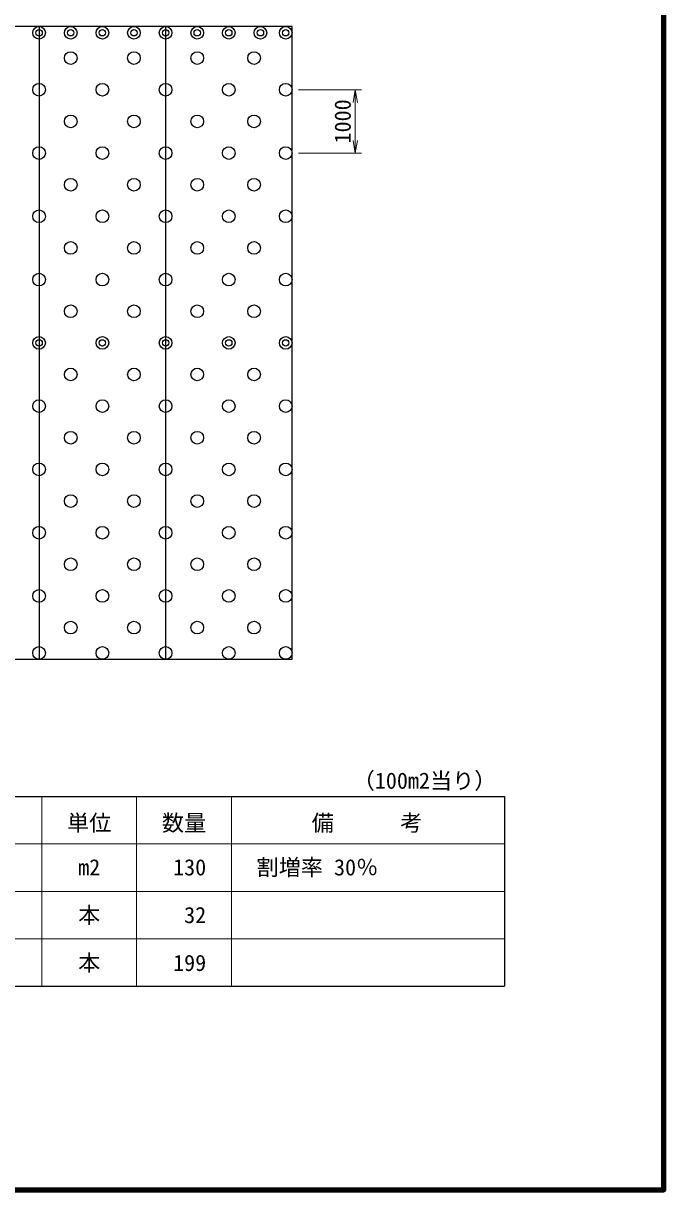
# Model space of a CAD drawing. Units: millimetres, scale not verified. Extents: x 690 to 40690, y 684 to 28809.
# Drawn here: x 30563 to 40690, y 684 to 19118 of the extents above; entities that cross this region are included whole.
import ezdxf
from ezdxf.enums import TextEntityAlignment as Align

# ---------------------------------------------------------------- set-up
doc = ezdxf.new("R2010")
doc.units = ezdxf.units.MM
doc.header["$LTSCALE"] = 100
for name, color, linetype, lineweight in [('C-MTR-FRAM', 5, 'Continuous', 25), ('C-MTR-LINE', 5, 'Continuous', 13), ('C-STR', 1, 'Continuous', 25), ('C-STR-DIM', 1, 'Continuous', 13), ('C-TTL', 2, 'Continuous', 140)]:
    doc.layers.add(name, color=color, linetype=linetype, lineweight=lineweight)
doc.layers.add('C-MTR-TXT', color=5, linetype='Continuous')
doc.styles.add('ＭＳ ゴシック', font='')
doc.styles.get('ＭＳ ゴシック').set_extended_font_data('MS Gothic')

msp = doc.modelspace()

# ---------------------------------------------------------------- linework, layer by layer
at = {"layer": 'C-MTR-FRAM'}
for p, q in [((21099.1, 6898.4), (38174.7, 6898.4)), ((38174.7, 6898.4), (38174.7, 3898.4)), ((21099.1, 3898.4), (38174.7, 3898.4))]:
    msp.add_line(p, q, dxfattribs=at)
at = {"layer": 'C-MTR-LINE'}
for p, q in [((30855.1, 6898.4), (30855.1, 3898.4)), ((32355.1, 6898.4), (32355.1, 3898.4)), ((33855.1, 6898.4), (33855.1, 3898.4)), ((21099.1, 6148.4), (38174.7, 6148.4)), ((21099.1, 5398.4), (38174.7, 5398.4)), ((21099.1, 4648.4), (38174.7, 4648.4))]:
    msp.add_line(p, q, dxfattribs=at)
at = {"layer": 'C-STR', "color": 7}
for p, q in [((34813.2, 19067.5), (24813.2, 19067.5)), ((30813.2, 19067.5), (30813.2, 9067.5)), ((32813.2, 19067.5), (32813.2, 9067.5)), ((34813.2, 9067.5), (34813.2, 19067.5)), ((24813.2, 9067.5), (34813.2, 9067.5))]:
    msp.add_line(p, q, dxfattribs=at)
for centre, radius in [((30813.2, 18967.5), 100), ((30813.2, 18967.5), 50), ((31313.2, 18967.5), 100), ((31313.2, 18967.5), 50), ((31813.2, 18967.5), 100), ((31813.2, 18967.5), 50), ((32313.2, 18967.5), 100), ((32313.2, 18967.5), 50), ((32813.2, 18967.5), 100), ((32813.2, 18967.5), 50), ((33313.2, 18967.5), 100), ((33313.2, 18967.5), 50), ((33813.2, 18967.5), 100), ((33813.2, 18967.5), 50), ((34313.2, 18967.5), 100), ((34313.2, 18967.5), 50), ((34713.2, 18967.5), 100), ((34713.2, 18967.5), 50), ((31313.2, 18567.5), 100), ((32313.2, 18567.5), 100), ((33313.2, 18567.5), 100), ((34213.2, 18567.5), 100), ((30813.2, 18067.5), 100), ((31813.2, 18067.5), 100), ((32813.2, 18067.5), 100), ((33813.2, 18067.5), 100), ((34713.2, 18067.5), 100), ((31313.2, 17567.5), 100), ((32313.2, 17567.5), 100), ((33313.2, 17567.5), 100), ((34213.2, 17567.5), 100), ((30813.2, 17067.5), 100), ((31813.2, 17067.5), 100), ((32813.2, 17067.5), 100), ((33813.2, 17067.5), 100), ((34713.2, 17067.5), 100), ((31313.2, 16567.5), 100), ((32313.2, 16567.5), 100), ((33313.2, 16567.5), 100), ((34213.2, 16567.5), 100), ((30813.2, 16067.5), 100), ((31813.2, 16067.5), 100), ((32813.2, 16067.5), 100), ((33813.2, 16067.5), 100), ((34713.2, 16067.5), 100), ((31313.2, 15567.5), 100), ((32313.2, 15567.5), 100), ((33313.2, 15567.5), 100), ((34213.2, 15567.5), 100), ((30813.2, 15067.5), 100), ((31813.2, 15067.5), 100), ((32813.2, 15067.5), 100), ((33813.2, 15067.5), 100), ((34713.2, 15067.5), 100), ((31313.2, 14567.5), 100), ((32313.2, 14567.5), 100), ((33313.2, 14567.5), 100), ((34213.2, 14567.5), 100), ((30813.2, 14067.5), 100), ((30813.2, 14067.5), 50), ((31813.2, 14067.5), 100), ((31813.2, 14067.5), 50), ((32813.2, 14067.5), 100), ((32813.2, 14067.5), 50), ((33813.2, 14067.5), 100), ((33813.2, 14067.5), 50), ((34713.2, 14067.5), 100), ((34713.2, 14067.5), 50), ((31313.2, 13567.5), 100), ((32313.2, 13567.5), 100), ((33313.2, 13567.5), 100), ((34213.2, 13567.5), 100), ((30813.2, 13067.5), 100), ((31813.2, 13067.5), 100), ((32813.2, 13067.5), 100), ((33813.2, 13067.5), 100), ((34713.2, 13067.5), 100), ((31313.2, 12567.5), 100), ((32313.2, 12567.5), 100), ((33313.2, 12567.5), 100), ((34213.2, 12567.5), 100), ((30813.2, 12067.5), 100), ((31813.2, 12067.5), 100), ((32813.2, 12067.5), 100), ((33813.2, 12067.5), 100), ((34713.2, 12067.5), 100), ((31313.2, 11567.5), 100), ((32313.2, 11567.5), 100), ((33313.2, 11567.5), 100), ((34213.2, 11567.5), 100), ((30813.2, 11067.5), 100), ((31813.2, 11067.5), 100), ((32813.2, 11067.5), 100), ((33813.2, 11067.5), 100), ((34713.2, 11067.5), 100), ((31313.2, 10567.5), 100), ((32313.2, 10567.5), 100), ((33313.2, 10567.5), 100), ((34213.2, 10567.5), 100), ((30813.2, 10067.5), 100), ((31813.2, 10067.5), 100), ((32813.2, 10067.5), 100), ((33813.2, 10067.5), 100), ((34713.2, 10067.5), 100), ((31313.2, 9567.5), 100), ((32313.2, 9567.5), 100), ((33313.2, 9567.5), 100), ((34213.2, 9567.5), 100), ((30813.2, 9167.5), 100), ((31813.2, 9167.5), 100), ((32813.2, 9167.5), 100), ((33813.2, 9167.5), 100), ((34713.2, 9167.5), 100)]:
    msp.add_circle(centre, radius, dxfattribs=at)
at = {"layer": 'C-STR-DIM'}
for p, q in [((34913.2, 18067.5), (35913.2, 18067.5)), ((35813.2, 18067.5), (35813.2, 17067.5)), ((34913.2, 17067.5), (35913.2, 17067.5))]:
    msp.add_line(p, q, dxfattribs=at)
for points in [[(35846.5, 17867.5), (35813.2, 18067.5), (35779.9, 17867.5)], [(35779.9, 17267.5), (35813.2, 17067.5), (35846.5, 17267.5)]]:
    msp.add_lwpolyline(points, dxfattribs=at)
at = {"layer": 'C-TTL'}
msp.add_lwpolyline([(690.4, 684.1), (40690.4, 684.1), (40690.4, 28384.1), (690.4, 28384.1)], close=True, dxfattribs=at)

# ---------------------------------------------------------------- texts
at = {"layer": 'C-MTR-TXT', "style": 'ＭＳ ゴシック'}
for s, p in [('（100m2当り）', (36908.5, 7148.4)), ('単位', (31605.1, 6480.9)), ('数量', (33105.1, 6480.9)), ('\u3000備\u3000\u3000\u3000考\u3000', (35998.8, 6480.9)), ('m2', (31605.1, 5779)), ('割増率 30％', (35213.9, 5779)), ('本', (31605.1, 5024.6)), ('本', (31605.1, 4268.3))]:
    msp.add_text(s, height=256.6, dxfattribs=at).set_placement(p, align=Align.MIDDLE_CENTER)
for s, p in [('130', (33455.4, 5779)), ('32', (33455.4, 5024.6)), ('199', (33455.4, 4268.3))]:
    msp.add_text(s, height=256.6, dxfattribs=at).set_placement(p, align=Align.MIDDLE_RIGHT)
at = {"layer": 'C-STR-DIM', "color": 7, "style": 'ＭＳ ゴシック'}
msp.add_text('1000', height=256.6, rotation=90, dxfattribs=at).set_placement((35613.2, 17567.5), align=Align.MIDDLE_CENTER)

doc.saveas('drawing.dxf')
